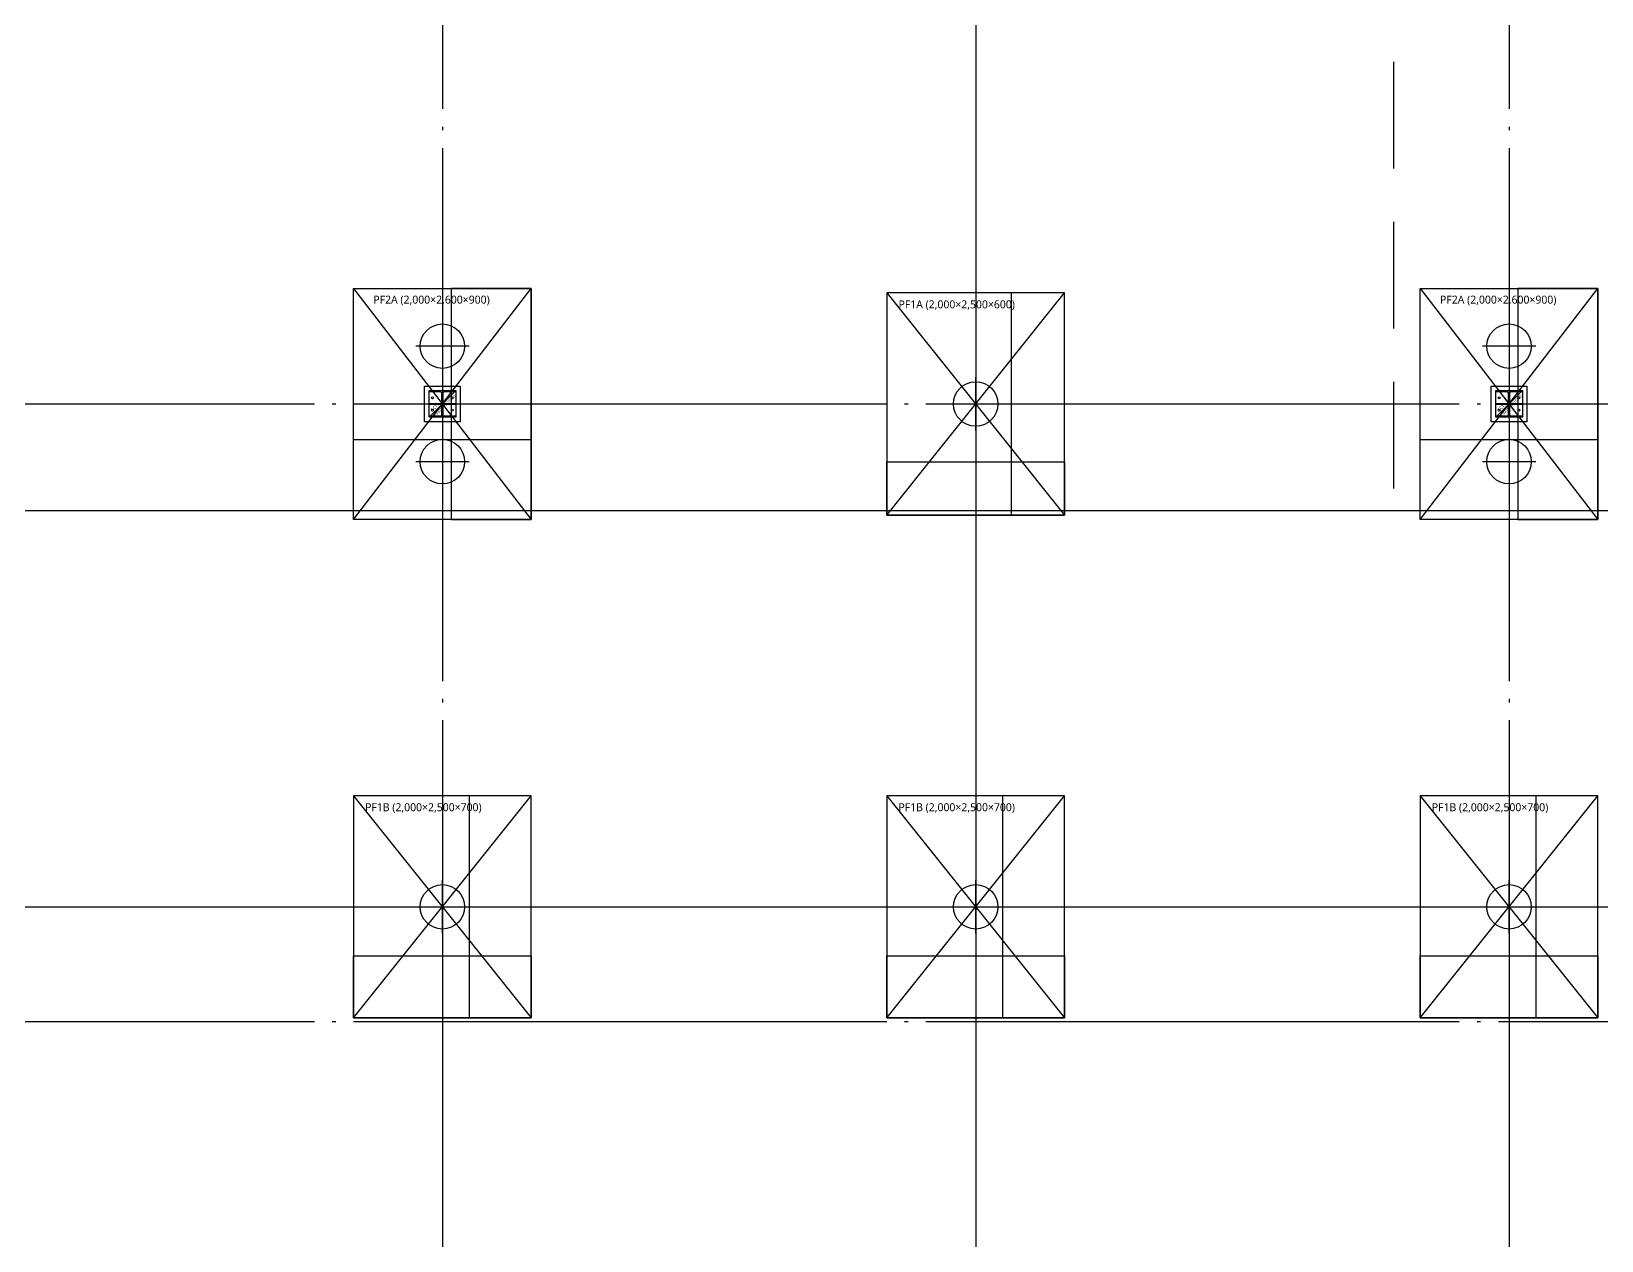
# Model space of a CAD drawing. Header units: millimetres. Extents: x -734060 to 504600, y -7739 to 118800.
# Drawn here: x -275524 to -257859, y 63484 to 77093 of the extents above; entities that cross this region are included whole.
import ezdxf
from ezdxf.enums import TextEntityAlignment as Align
from ezdxf.lldxf.tags import DXFTag

# ---------------------------------------------------------------- set-up
doc = ezdxf.new("R2010")
doc.units = ezdxf.units.MM
doc.header["$LTSCALE"] = 200
for name, pattern in [('CEN-GAUN', [32.2, 30, -1, 0.2, -1]), ('CONTINOUS', [0]), ('H3', [3, 2, -1])]:
    doc.linetypes.add(name, pattern=pattern)
doc.layers.get('DEFPOINTS').update_dxf_attribs({"color": 137})
for name, color, linetype in [('0-PIPE', 7, 'Continuous'), ('0-기초', 4, 'H3'), ('09GIRDER', 2, 'Continuous'), ('CEN', 1, 'CEN-GAUN'), ('HAT-INS', 250, 'Continuous'), ('S-COL', 2, 'Continuous'), ('STEEL BASE', 13, 'Continuous')]:
    doc.layers.add(name, color=color, linetype=linetype)
doc.styles.add('스타일1', font='malgun.ttf')
tags = doc.linetypes.add('DH-HID2', pattern=[1.2, 0.8, -0.4]).pattern_tags.tags
tags[6:7] = [DXFTag(74, 4), DXFTag(75, 0), DXFTag(340, '0'), DXFTag(46, 1.0), DXFTag(50, 0.0), DXFTag(44, 0.0), DXFTag(45, 0.0)]
tags[4:5] = [DXFTag(74, 4), DXFTag(75, 0), DXFTag(340, '0'), DXFTag(46, 1.0), DXFTag(50, 0.0), DXFTag(44, 0.0), DXFTag(45, 0.0)]

# ---------------------------------------------------------------- blocks, each defined once
blk = doc.blocks.new('X-CEN11')
at = {"layer": 'CEN', "color": 14, "linetype": 'CONTINOUS'}
for p, q in [((30000, 4216), (30000, -48378)), ((-9200, -14200), (76000, -14200)), ((-9200, -18660), (76000, -18660))]:
    blk.add_line(p, q, dxfattribs=at)
blk = doc.blocks.new('X-CEN')
at = {"layer": 'CEN'}
for p, q in [((24000, 9200), (24000, -53000)), ((36000, 9200), (36000, -53000)), ((-9200, -13000), (76000, -13000)), ((-9200, -19950), (62000, -19950))]:
    blk.add_line(p, q, dxfattribs=at)
blk = doc.blocks.new('파일')
at = {"layer": '0-PIPE', "color": 7, "linetype": 'Continuous'}
for p, q in [((0, -300), (0, 300)), ((-300, 0), (300, 0))]:
    blk.add_line(p, q, dxfattribs=at)
at = {"layer": '0-PIPE', "color": 3, "linetype": 'Continuous'}
blk.add_circle((0, 0), 250, dxfattribs=at)
blk = doc.blocks.new('SS-PF2A')
at = {"layer": '0-기초', "linetype": 'DH-HID2', "ltscale": 2}
blk.add_lwpolyline([(-1000, 1300), (1000, 1300), (1000, -1300), (-1000, -1300)], close=True, dxfattribs=at)
at = {"layer": 'DEFPOINTS'}
for p, q in [((-1000, 1300), (1000, -1300)), ((-1000, -1300), (1000, 1300))]:
    blk.add_line(p, q, dxfattribs=at)
for points in [[(1000, -1300), (1000, 1300), (100, 1300), (100, -1300)], [(-1000, -1300), (-1000, -400), (1000, -400), (1000, -1300)]]:
    blk.add_lwpolyline(points, close=True, dxfattribs=at)
at = {"layer": '0-기초', "rotation": 180}
for p in [(0, 650), (0, -650)]:
    blk.add_blockref('파일', p, dxfattribs=at)
at = {"layer": 'DEFPOINTS', "style": '스타일1'}
blk.add_text('PF2A (2,000×2,600×900)', height=90, dxfattribs=at).set_placement((-122, 1174), align=Align.MIDDLE_CENTER)
blk = doc.blocks.new('SS-PF1A')
at = {"layer": '0-기초', "linetype": 'DH-HID2', "ltscale": 2.5}
blk.add_lwpolyline([(-1000, 1250), (-1000, -1250), (1000, -1250), (1000, 1250)], close=True, dxfattribs=at)
at = {"layer": 'DEFPOINTS'}
for p, q in [((-1000, 1250), (1000, -1250)), ((-1000, -1250), (1000, 1250))]:
    blk.add_line(p, q, dxfattribs=at)
for points in [[(1000, -1250), (1000, 1250), (400, 1250), (400, -1250)], [(-1000, -1250), (-1000, -650), (1000, -650), (1000, -1250)]]:
    blk.add_lwpolyline(points, close=True, dxfattribs=at)
at = {"layer": '0-기초'}
blk.add_blockref('파일', (0, 0), dxfattribs=at)
at = {"layer": 'DEFPOINTS', "style": '스타일1'}
blk.add_text('PF1A (2,000×2,500×600)', height=90, dxfattribs=at).set_placement((-214, 1121), align=Align.MIDDLE_CENTER)
blk = doc.blocks.new('SS-PF1B')
at = {"layer": '0-기초', "linetype": 'DH-HID2', "ltscale": 2.5}
blk.add_lwpolyline([(-1000, 1250), (-1000, -1250), (1000, -1250), (1000, 1250)], close=True, dxfattribs=at)
at = {"layer": 'DEFPOINTS'}
for p, q in [((-1000, 1250), (1000, -1250)), ((-1000, -1250), (1000, 1250))]:
    blk.add_line(p, q, dxfattribs=at)
for points in [[(1000, -1250), (1000, 1250), (300, 1250), (300, -1250)], [(-1000, -1250), (-1000, -550), (1000, -550), (1000, -1250)]]:
    blk.add_lwpolyline(points, close=True, dxfattribs=at)
at = {"layer": '0-기초'}
blk.add_blockref('파일', (0, 0), dxfattribs=at)
at = {"layer": 'DEFPOINTS', "style": '스타일1'}
blk.add_text('PF1B (2,000×2,500×700)', height=90, dxfattribs=at).set_placement((-214, 1121), align=Align.MIDDLE_CENTER)
blk = doc.blocks.new('X-1F-FD')
at = {"layer": '0-기초', "ltscale": 3}
for p, q in [((34700, -150), (34700, -14200)), ((34700, -14200), (70850, -14200))]:
    blk.add_line(p, q, dxfattribs=at)
for p in [(24000, -13000), (36000, -13000)]:
    blk.add_blockref('SS-PF2A', p)
at = {"layer": 'S-COL'}
for name, p in [('SS-PF1A', (30000, -13000)), ('SS-PF1B', (24000, -18660)), ('SS-PF1B', (30000, -18660)), ('SS-PF1B', (36000, -18660))]:
    blk.add_blockref(name, p, dxfattribs=at)
blk = doc.blocks.new('S-SC11')
at = {"layer": '09GIRDER'}
blk.add_lwpolyline([(-150, -150), (-150, -135), (-23, -135, 0.414214), (-5, -117), (-5, 117, 0.414214), (-23, 135), (-150, 135), (-150, 150), (150, 150), (150, 135), (23, 135, 0.414214), (5, 117), (5, -117, 0.414214), (23, -135), (150, -135), (150, -150)], format="xyb", close=True, dxfattribs=at)
at = {"layer": 'DEFPOINTS'}
blk.add_line((-150, -150), (150, 150), dxfattribs=at)
blk.add_lwpolyline([(-150, 150), (150, 150), (150, -150), (-150, -150)], close=True, dxfattribs=at)
at = {"layer": 'STEEL BASE'}
for points in [[(-200, 200), (200, 200), (200, -200), (-200, -200)], [(-150, 6), (-5, 6), (-5, -6), (-150, -6)], [(5, 6), (150, 6), (150, -6), (5, -6)]]:
    blk.add_lwpolyline(points, close=True, dxfattribs=at)
for centre in [(-110, 70), (110, 70), (-110, -70), (110, -70)]:
    blk.add_circle(centre, 11, dxfattribs=at)
at = {"layer": 'DEFPOINTS', "style": '스타일1'}
blk.add_text('SC11', height=35, rotation=45, dxfattribs=at).set_placement((-109, -83))
blk.add_text('H-300X300X10X15', height=30, rotation=45, dxfattribs=at).set_placement((19, -23), align=Align.MIDDLE_CENTER)
blk = doc.blocks.new('x-stu-1Fcol')
for p in [(24000, -13000), (36000, -13000)]:
    blk.add_blockref('S-SC11', p)

msp = doc.modelspace()

# ---------------------------------------------------------------- block references
for name in ['x-stu-1Fcol', 'X-1F-FD']:
    msp.add_blockref(name, (-294900, 85900))
at = {"layer": '0-기초', "color": 252, "linetype": 'CONTINOUS', "ltscale": 3}
msp.add_blockref('X-CEN11', (-294900, 85900), dxfattribs=at)
at = {"layer": 'HAT-INS'}
msp.add_blockref('X-CEN', (-294900, 85900), dxfattribs=at)

doc.saveas('drawing.dxf')
